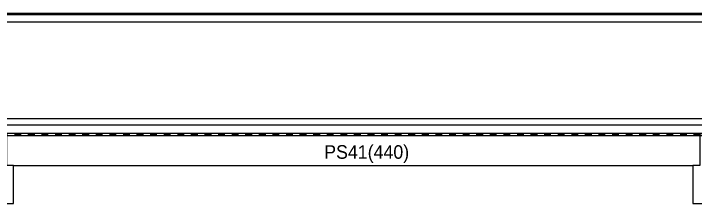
# Model space of a CAD drawing. Header units: millimetres. Extents: x 4754612 to 5801174, y 2368242 to 2777223.
# Drawn here: x 5027216 to 5037252, y 2459993 to 2462788 of the extents above; entities that cross this region are included whole.
import ezdxf
from ezdxf.enums import TextEntityAlignment as Align

# ---------------------------------------------------------------- set-up
doc = ezdxf.new("R2010")
doc.units = ezdxf.units.MM
doc.header["$LTSCALE"] = 1000
doc.linetypes.add('CEN', pattern=[6.2, 6, -0.1, 0, -0.1])
doc.linetypes.add('HIDDEN', pattern=[2, 1, -1])
for name, color, linetype in [('A-FIN-4', 9, 'Continuous'), ('A-FIN-5', 8, 'Continuous'), ('A-중심선', 10, 'CEN'), ('CON', 2, 'Continuous'), ('FIN-1', 9, 'Continuous')]:
    doc.layers.add(name, color=color, linetype=linetype)
doc.layers.add('Guide-line', color=151, linetype='Continuous', plot=False)
doc.styles.add('돋움', font='')
doc.styles.get('돋움').set_extended_font_data('Dotum')

msp = doc.modelspace()

# ---------------------------------------------------------------- linework, layer by layer
at = {"layer": 'A-FIN-4'}
for p, q in [((5059345.782, 2461143.44), (4949965.782, 2461143.44)), ((5059915.782, 2461023.44), (4949965.782, 2461023.44))]:
    msp.add_line(p, q, dxfattribs=at)
at = {"layer": 'A-FIN-5', "linetype": 'HIDDEN', "ltscale": 0.1}
msp.add_line((5059926.343, 2461003.44), (4949965.782, 2461003.44), dxfattribs=at)
at = {"layer": 'A-중심선', "ltscale": 5}
msp.add_line((4863973.343, 2461243.44), (5174125.782, 2461243.44), dxfattribs=at)
at = {"layer": 'CON'}
for p, q in [((4949965.782, 2460993.44), (5059915.782, 2460993.44)), ((5027215.782, 2460553.44), (5037215.782, 2460553.44))]:
    msp.add_line(p, q, dxfattribs=at)
for points in [[(5026215.782, 2460553.44), (5026215.782, 2459993.44), (5027215.782, 2459993.44), (5027215.782, 2460553.44), (5027115.782, 2460553.44), (5027115.782, 2460993.44), (5026315.782, 2460993.44), (5026315.782, 2460553.44)], [(5037215.782, 2460553.44), (5037215.782, 2459993.44), (5038215.782, 2459993.44), (5038215.782, 2460553.44), (5038115.782, 2460553.44), (5038115.782, 2460993.44), (5037315.782, 2460993.44), (5037315.782, 2460553.44)]]:
    msp.add_lwpolyline(points, close=True, dxfattribs=at)
at = {"layer": 'FIN-1'}
for p, q in [((5060364.292, 2462788.44), (4950040.782, 2462788.44)), ((5059881.814, 2462771.784), (4950040.782, 2462771.784)), ((5059881.814, 2462662.866), (4950040.782, 2462662.866))]:
    msp.add_line(p, q, dxfattribs=at)

# ---------------------------------------------------------------- texts
at = {"layer": 'Guide-line', "style": '돋움'}
msp.add_text('PS41(440)', height=200, dxfattribs=at).set_placement((5032413.149, 2460750.344), align=Align.MIDDLE_CENTER)

doc.saveas('drawing.dxf')
